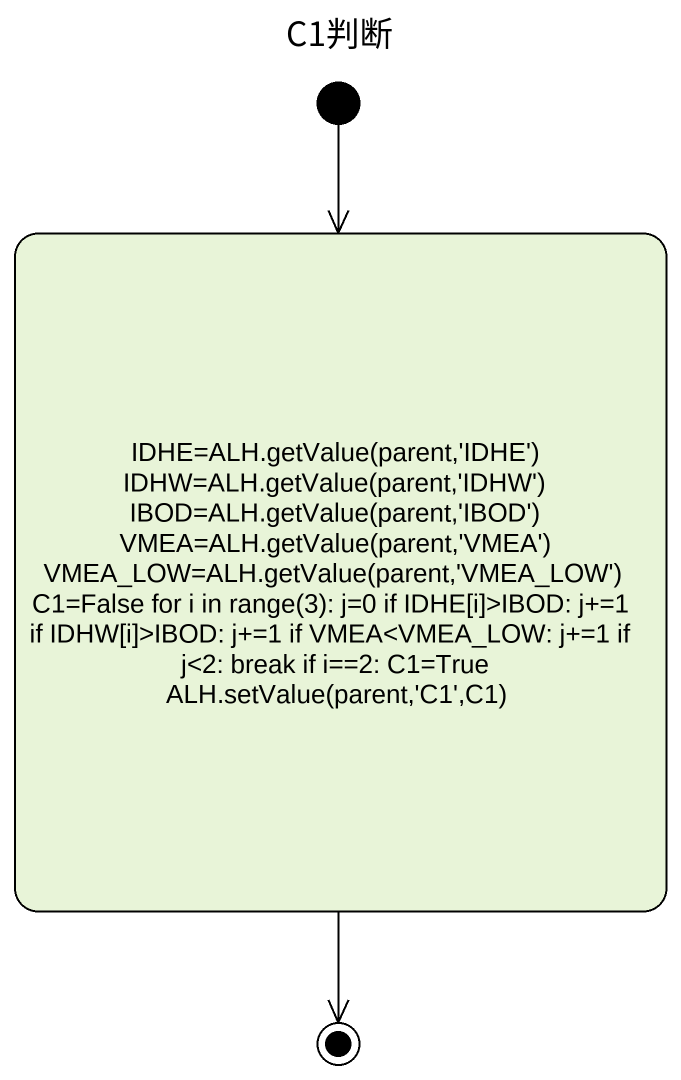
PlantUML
@startuml
title C1判断
hide empty description
state "IDHE=ALH.getValue(parent,'IDHE') IDHW=ALH.getValue(parent,'IDHW') IBOD=ALH.getValue(parent,'IBOD') VMEA=ALH.getValue(parent,'VMEA') VMEA_LOW=ALH.getValue(parent,'VMEA_LOW') C1=False for i in range(3): j=0 if IDHE[i]>IBOD: j+=1 if IDHW[i]>IBOD: j+=1 if VMEA<VMEA_LOW: j+=1 if j<2: break if i==2: C1=True ALH.setValue(parent,'C1',C1)" as IDHE_ALH_getValue_parent
[*] --> IDHE_ALH_getValue_parent
IDHE_ALH_getValue_parent --> [*]
@enduml
